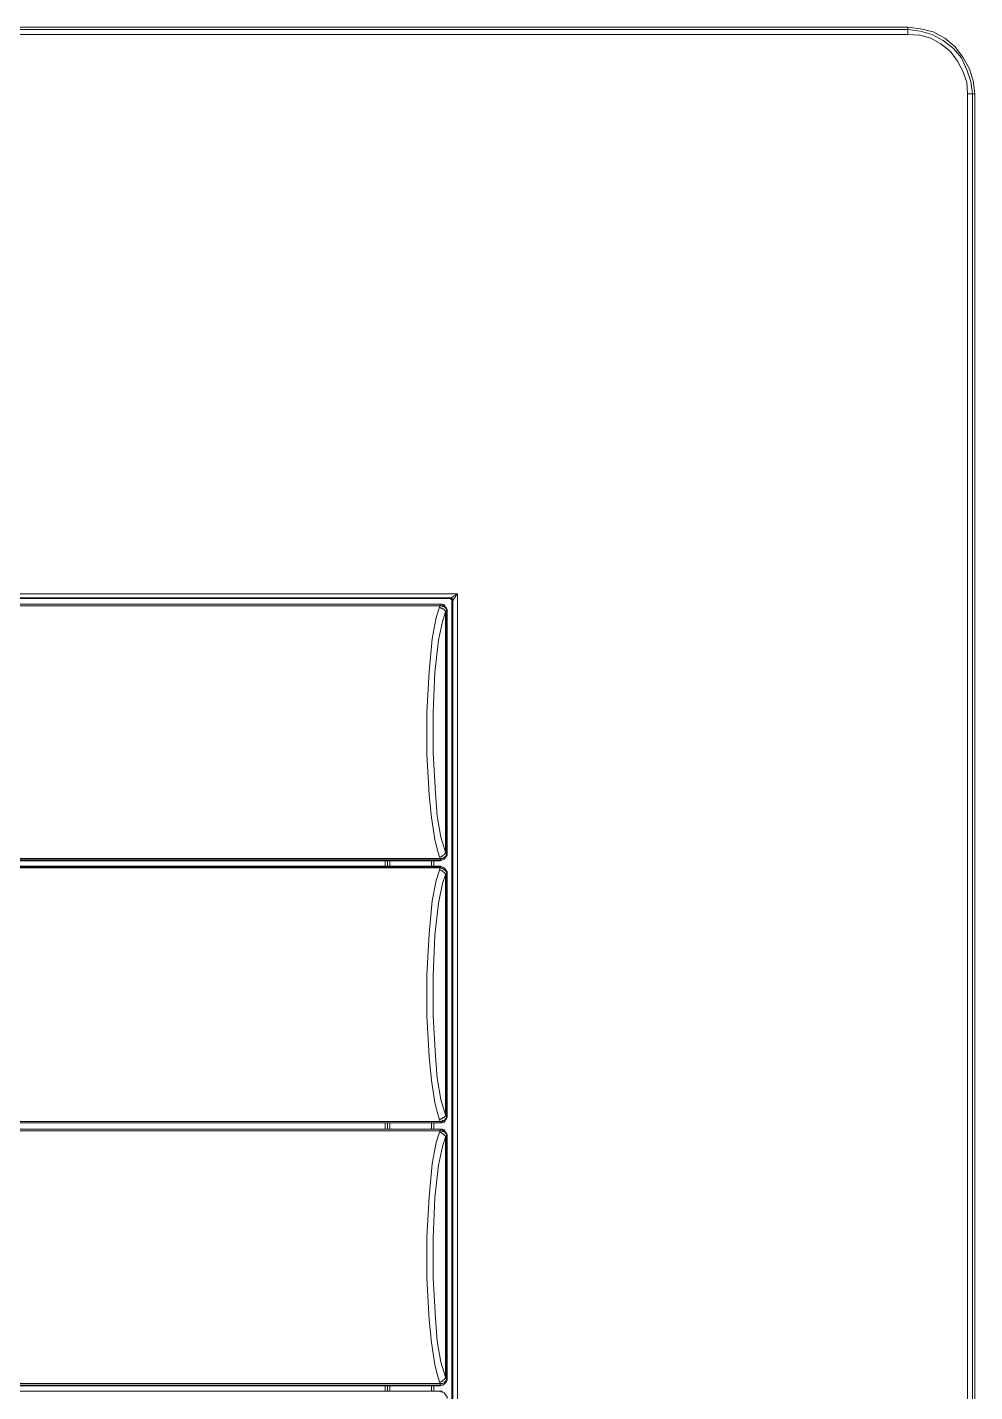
# Model space of a CAD drawing. Header units: centimetres. Extents: x -12.2 to 12.2, y -6.1 to 6.1.
# Drawn here: x 2.36 to 6.62, y -0.02 to 6.11 of the extents above; entities that cross this region are included whole.
import ezdxf

# ---------------------------------------------------------------- set-up
doc = ezdxf.new("R2010")
doc.units = ezdxf.units.CM
doc.header["$MEASUREMENT"] = 0
doc.layers.add('Camada 1', color=7, linetype='Continuous')

msp = doc.modelspace()

# ---------------------------------------------------------------- linework, layer by layer
at = {"layer": 'Camada 1', "color": 251, "lineweight": 9}
for points in [[(6.31569, 6.11415), (6.31569, 6.11415), (-1.60722, 6.11415), (-1.60722, 6.11415)], [(-1.60722, 6.10356), (-1.60722, 6.10356), (6.31569, 6.10356), (6.31569, 6.10356)], [(6.31569, 6.08238), (6.31569, 6.08238), (-1.60722, 6.08238), (-1.60722, 6.08238)], [(6.31569, 6.10356), (6.31569, 6.10356), (6.31569, 6.11415), (6.31569, 6.11415)], [(6.5839, -5.82844), (6.5839, -5.82844), (6.5839, 5.81417), (6.5839, 5.81417)], [(6.60508, 5.81417), (6.60508, 5.81417), (6.60508, -5.82844), (6.60508, -5.82844)], [(6.60508, 5.81417), (6.60508, 5.81417), (6.61567, 5.81417), (6.61567, 5.81417)], [(6.61567, -5.82844), (6.61567, -5.82844), (6.61567, 5.81417), (6.61567, 5.81417)], [(0.42203, 3.56612), (0.42203, 3.56612), (4.28996, 3.56612), (4.28996, 3.56612)], [(4.28996, 3.56612), (4.28996, 3.56612), (4.28996, -3.5839), (4.28996, -3.5839)], [(4.2582, 3.54847), (4.2582, 3.54847), (0.45379, 3.54847), (0.45379, 3.54847)], [(0.45379, 3.54494), (0.45379, 3.54494), (4.2582, 3.54494), (4.2582, 3.54494)], [(0.49968, 3.52024), (0.49968, 3.52024), (4.21233, 3.52024), (4.21233, 3.52024)], [(4.21233, 3.52024), (4.21233, 3.52024), (0.49968, 3.52024), (0.49968, 3.52024)], [(4.21233, 3.51318), (4.21233, 3.51318), (0.49968, 3.51318), (0.49968, 3.51318)], [(4.2088, 3.50612), (4.2088, 3.50612), (4.21233, 3.51318), (4.21233, 3.51318)], [(4.2582, 3.54494), (4.2582, 3.54494), (4.2582, 3.54847), (4.2582, 3.54847)], [(4.26878, 3.53789), (4.26878, 3.53789), (4.26525, 3.53436), (4.26525, 3.53436)], [(4.26525, 3.53436), (4.26525, 3.53436), (4.26525, -3.54861), (4.26525, -3.54861)], [(4.26878, -3.55214), (4.26878, -3.55214), (4.26878, 3.53789), (4.26878, 3.53789)], [(4.24056, 3.48848), (4.24056, 3.48848), (4.23703, 3.48495), (4.23703, 3.48495)], [(4.23703, 2.40503), (4.23703, 2.40503), (4.23703, 3.48495), (4.23703, 3.48495)], [(4.24409, 3.49201), (4.24409, 3.49201), (4.24056, 3.48848), (4.24056, 3.48848)], [(4.24056, 3.48848), (4.24056, 3.48848), (4.24056, 2.39798), (4.24056, 2.39798)], [(4.24409, 2.39798), (4.24409, 2.39798), (4.24409, 3.49201), (4.24409, 3.49201)], [(4.23703, 2.40503), (4.23703, 2.40503), (4.24056, 2.39798), (4.24056, 2.39798)], [(4.24056, 2.39798), (4.24056, 2.39798), (4.24409, 2.39798), (4.24409, 2.39798)], [(0.49968, 2.3768), (0.49968, 2.3768), (4.21233, 2.3768), (4.21233, 2.3768)], [(4.21233, 2.36975), (4.21233, 2.36975), (0.49968, 2.36975), (0.49968, 2.36975)], [(0.49968, 2.36621), (0.49968, 2.36621), (4.21233, 2.36621), (4.21233, 2.36621)], [(4.21233, 2.34151), (4.21233, 2.34151), (0.49968, 2.34151), (0.49968, 2.34151)], [(0.49968, 2.33798), (0.49968, 2.33798), (4.21233, 2.33798), (4.21233, 2.33798)], [(4.21233, 2.33445), (4.21233, 2.33445), (0.49968, 2.33445), (0.49968, 2.33445)], [(3.96529, 2.34151), (3.96529, 2.34151), (3.96529, 2.36621), (3.96529, 2.36621)], [(3.97588, 2.36621), (3.97588, 2.36621), (3.97588, 2.34151), (3.97588, 2.34151)], [(3.97588, 2.34151), (3.97588, 2.34151), (3.97588, 2.36621), (3.97588, 2.36621)], [(3.98647, 2.36621), (3.98647, 2.36621), (3.98647, 2.34151), (3.98647, 2.34151)], [(4.17351, 2.34151), (4.17351, 2.34151), (4.17351, 2.36621), (4.17351, 2.36621)], [(4.17351, 2.34151), (4.17351, 2.34151), (4.17351, 2.36621), (4.17351, 2.36621)], [(4.18409, 2.36621), (4.18409, 2.36621), (4.18409, 2.34151), (4.18409, 2.34151)], [(4.21233, 2.3768), (4.21233, 2.3768), (4.2088, 2.38386), (4.2088, 2.38386)], [(4.2088, 2.32387), (4.2088, 2.32387), (4.21233, 2.33445), (4.21233, 2.33445)], [(4.21233, 2.36621), (4.21233, 2.36621), (4.21233, 2.36975), (4.21233, 2.36975)], [(4.21233, 2.33798), (4.21233, 2.33798), (4.21233, 2.34151), (4.21233, 2.34151)], [(4.24056, 2.30975), (4.24056, 2.30975), (4.23703, 2.30269), (4.23703, 2.30269)], [(4.23703, 1.22278), (4.23703, 1.22278), (4.23703, 2.30269), (4.23703, 2.30269)], [(4.24056, 2.30975), (4.24056, 2.30975), (4.24056, 1.21924), (4.24056, 1.21924)], [(4.24409, 2.30975), (4.24409, 2.30975), (4.24056, 2.30975), (4.24056, 2.30975)], [(4.24409, 1.21571), (4.24409, 1.21571), (4.24409, 2.30975), (4.24409, 2.30975)], [(0.49968, 1.19454), (0.49968, 1.19454), (4.21233, 1.19454), (4.21233, 1.19454)], [(4.21233, 1.18748), (4.21233, 1.18748), (0.49968, 1.18748), (0.49968, 1.18748)], [(0.49968, 1.18748), (0.49968, 1.18748), (4.21233, 1.18748), (4.21233, 1.18748)], [(3.96529, 1.15925), (3.96529, 1.15925), (3.96529, 1.18748), (3.96529, 1.18748)], [(3.97588, 1.18748), (3.97588, 1.18748), (3.97588, 1.15925), (3.97588, 1.15925)], [(3.97588, 1.15925), (3.97588, 1.15925), (3.97588, 1.18748), (3.97588, 1.18748)], [(3.98647, 1.18748), (3.98647, 1.18748), (3.98647, 1.15925), (3.98647, 1.15925)], [(4.17351, 1.15925), (4.17351, 1.15925), (4.17351, 1.18748), (4.17351, 1.18748)], [(4.17351, 1.15925), (4.17351, 1.15925), (4.17351, 1.18748), (4.17351, 1.18748)], [(4.18409, 1.18748), (4.18409, 1.18748), (4.18409, 1.15925), (4.18409, 1.15925)], [(4.21233, 1.19454), (4.21233, 1.19454), (4.2088, 1.2016), (4.2088, 1.2016)], [(4.23703, 1.22278), (4.23703, 1.22278), (4.24056, 1.21924), (4.24056, 1.21924)], [(4.24056, 1.21924), (4.24056, 1.21924), (4.24409, 1.21571), (4.24409, 1.21571)], [(0.49968, 1.15925), (0.49968, 1.15925), (4.21233, 1.15925), (4.21233, 1.15925)], [(4.21233, 1.15925), (4.21233, 1.15925), (0.49968, 1.15925), (0.49968, 1.15925)], [(4.21233, 1.15219), (4.21233, 1.15219), (0.49968, 1.15219), (0.49968, 1.15219)], [(4.2088, 1.14514), (4.2088, 1.14514), (4.21233, 1.15219), (4.21233, 1.15219)], [(4.24056, 1.12749), (4.24056, 1.12749), (4.23703, 1.12396), (4.23703, 1.12396)], [(4.23703, 0.04404), (4.23703, 0.04404), (4.23703, 1.12396), (4.23703, 1.12396)], [(4.24409, 1.13102), (4.24409, 1.13102), (4.24056, 1.12749), (4.24056, 1.12749)], [(4.24056, 1.12749), (4.24056, 1.12749), (4.24056, 0.03699), (4.24056, 0.03699)], [(4.24409, 0.03699), (4.24409, 0.03699), (4.24409, 1.13102), (4.24409, 1.13102)], [(0.49968, 0.01581), (0.49968, 0.01581), (4.21233, 0.01581), (4.21233, 0.01581)], [(4.21233, 0.00875), (4.21233, 0.00875), (0.49968, 0.00875), (0.49968, 0.00875)], [(0.49968, 0.00523), (0.49968, 0.00523), (4.21233, 0.00523), (4.21233, 0.00523)], [(3.96529, -0.01948), (3.96529, -0.01948), (3.96529, 0.00523), (3.96529, 0.00523)], [(3.97588, 0.00523), (3.97588, 0.00523), (3.97588, -0.01948), (3.97588, -0.01948)], [(3.97588, -0.01948), (3.97588, -0.01948), (3.97588, 0.00523), (3.97588, 0.00523)], [(3.98647, 0.00523), (3.98647, 0.00523), (3.98647, -0.01948), (3.98647, -0.01948)], [(4.17351, -0.01948), (4.17351, -0.01948), (4.17351, 0.00523), (4.17351, 0.00523)], [(4.17351, -0.01948), (4.17351, -0.01948), (4.17351, 0.00523), (4.17351, 0.00523)], [(4.18409, 0.00523), (4.18409, 0.00523), (4.18409, -0.01948), (4.18409, -0.01948)], [(4.21233, 0.01581), (4.21233, 0.01581), (4.2088, 0.02287), (4.2088, 0.02287)], [(4.21233, 0.00523), (4.21233, 0.00523), (4.21233, 0.00875), (4.21233, 0.00875)], [(4.23703, 0.04404), (4.23703, 0.04404), (4.24056, 0.03699), (4.24056, 0.03699)], [(4.24056, 0.03699), (4.24056, 0.03699), (4.24409, 0.03699), (4.24409, 0.03699)], [(4.21233, -0.01948), (4.21233, -0.01948), (0.49968, -0.01948), (0.49968, -0.01948)], [(4.21233, -0.02301), (4.21233, -0.02301), (4.21233, -0.01948), (4.21233, -0.01948)]]:
    msp.add_open_spline(points, degree=3, dxfattribs=at)
for points, knots in [([(6.61567, 5.81417), (6.61567, 5.81417), (6.60861, 5.87417), (6.60861, 5.87417), (6.60861, 5.87417), (6.59097, 5.93064), (6.59097, 5.93064), (6.59097, 5.93064), (6.56272, 5.98005), (6.56272, 5.98005), (6.56272, 5.98005), (6.52744, 6.02592), (6.52744, 6.02592), (6.52744, 6.02592), (6.48156, 6.06474), (6.48156, 6.06474), (6.48156, 6.06474), (6.42862, 6.09298), (6.42862, 6.09298), (6.42862, 6.09298), (6.37215, 6.10709), (6.37215, 6.10709), (6.37215, 6.10709), (6.31569, 6.11415), (6.31569, 6.11415)], [0, 0, 0, 0, 0.125, 0.125, 0.125, 0.25, 0.25, 0.25, 0.375, 0.375, 0.375, 0.5, 0.5, 0.5, 0.625, 0.625, 0.625, 0.75, 0.75, 0.75, 0.875, 0.875, 0.875, 1, 1, 1, 1]), ([(6.31569, 6.10356), (6.31569, 6.10356), (6.37215, 6.0965), (6.37215, 6.0965), (6.37215, 6.0965), (6.42509, 6.08238), (6.42509, 6.08238), (6.42509, 6.08238), (6.4745, 6.05415), (6.4745, 6.05415), (6.4745, 6.05415), (6.52038, 6.01886), (6.52038, 6.01886), (6.52038, 6.01886), (6.55567, 5.97651), (6.55567, 5.97651), (6.55567, 5.97651), (6.58037, 5.92357), (6.58037, 5.92357), (6.58037, 5.92357), (6.59802, 5.87064), (6.59802, 5.87064), (6.59802, 5.87064), (6.60508, 5.81417), (6.60508, 5.81417)], [0, 0, 0, 0, 0.125, 0.125, 0.125, 0.25, 0.25, 0.25, 0.375, 0.375, 0.375, 0.5, 0.5, 0.5, 0.625, 0.625, 0.625, 0.75, 0.75, 0.75, 0.875, 0.875, 0.875, 1, 1, 1, 1]), ([(6.31569, 6.10356), (6.31569, 6.10356), (6.31569, 6.10356), (6.31569, 6.10356), (6.31569, 6.10356), (6.31569, 6.10003), (6.31569, 6.10003), (6.31569, 6.10003), (6.31569, 6.0965), (6.31569, 6.0965), (6.31569, 6.0965), (6.31569, 6.09298), (6.31569, 6.09298), (6.31569, 6.09298), (6.31569, 6.08945), (6.31569, 6.08945), (6.31569, 6.08945), (6.31569, 6.08592), (6.31569, 6.08592), (6.31569, 6.08592), (6.31569, 6.08238), (6.31569, 6.08238)], [0, 0, 0, 0, 0.1428571, 0.1428571, 0.1428571, 0.2857143, 0.2857143, 0.2857143, 0.4285714, 0.4285714, 0.4285714, 0.5714286, 0.5714286, 0.5714286, 0.7142857, 0.7142857, 0.7142857, 0.8571429, 0.8571429, 0.8571429, 1, 1, 1, 1]), ([(6.5839, 5.81417), (6.5839, 5.81417), (6.58037, 5.86711), (6.58037, 5.86711), (6.58037, 5.86711), (6.56272, 5.91652), (6.56272, 5.91652), (6.56272, 5.91652), (6.53803, 5.9624), (6.53803, 5.9624), (6.53803, 5.9624), (6.50626, 6.00475), (6.50626, 6.00475), (6.50626, 6.00475), (6.46392, 6.04004), (6.46392, 6.04004), (6.46392, 6.04004), (6.41804, 6.06474), (6.41804, 6.06474), (6.41804, 6.06474), (6.36863, 6.07886), (6.36863, 6.07886), (6.36863, 6.07886), (6.31569, 6.08238), (6.31569, 6.08238)], [0, 0, 0, 0, 0.125, 0.125, 0.125, 0.25, 0.25, 0.25, 0.375, 0.375, 0.375, 0.5, 0.5, 0.5, 0.625, 0.625, 0.625, 0.75, 0.75, 0.75, 0.875, 0.875, 0.875, 1, 1, 1, 1]), ([(6.60508, 5.81417), (6.60508, 5.81417), (6.60508, 5.81417), (6.60508, 5.81417), (6.60508, 5.81417), (6.60155, 5.81417), (6.60155, 5.81417), (6.60155, 5.81417), (6.59802, 5.81417), (6.59802, 5.81417), (6.59802, 5.81417), (6.59449, 5.81417), (6.59449, 5.81417), (6.59449, 5.81417), (6.59097, 5.81417), (6.59097, 5.81417), (6.59097, 5.81417), (6.58743, 5.81417), (6.58743, 5.81417), (6.58743, 5.81417), (6.5839, 5.81417), (6.5839, 5.81417)], [0, 0, 0, 0, 0.1428571, 0.1428571, 0.1428571, 0.2857143, 0.2857143, 0.2857143, 0.4285714, 0.4285714, 0.4285714, 0.5714286, 0.5714286, 0.5714286, 0.7142857, 0.7142857, 0.7142857, 0.8571429, 0.8571429, 0.8571429, 1, 1, 1, 1]), ([(4.2582, 3.54847), (4.2582, 3.54847), (4.26172, 3.54847), (4.26172, 3.54847), (4.26172, 3.54847), (4.26525, 3.552), (4.26525, 3.552), (4.26525, 3.552), (4.26878, 3.552), (4.26878, 3.552), (4.26878, 3.552), (4.27232, 3.55553), (4.27232, 3.55553), (4.27232, 3.55553), (4.27937, 3.55906), (4.27937, 3.55906), (4.27937, 3.55906), (4.2829, 3.56259), (4.2829, 3.56259), (4.2829, 3.56259), (4.28996, 3.56612), (4.28996, 3.56612)], [0, 0, 0, 0, 0.1428571, 0.1428571, 0.1428571, 0.2857143, 0.2857143, 0.2857143, 0.4285714, 0.4285714, 0.4285714, 0.5714286, 0.5714286, 0.5714286, 0.7142857, 0.7142857, 0.7142857, 0.8571429, 0.8571429, 0.8571429, 1, 1, 1, 1]), ([(4.28996, 3.56612), (4.28996, 3.56612), (4.28643, 3.56259), (4.28643, 3.56259), (4.28643, 3.56259), (4.2829, 3.55553), (4.2829, 3.55553), (4.2829, 3.55553), (4.27937, 3.552), (4.27937, 3.552), (4.27937, 3.552), (4.27585, 3.54494), (4.27585, 3.54494), (4.27585, 3.54494), (4.27232, 3.54141), (4.27232, 3.54141), (4.27232, 3.54141), (4.27232, 3.53789), (4.27232, 3.53789), (4.27232, 3.53789), (4.26878, 3.53789), (4.26878, 3.53789)], [0, 0, 0, 0, 0.1428571, 0.1428571, 0.1428571, 0.2857143, 0.2857143, 0.2857143, 0.4285714, 0.4285714, 0.4285714, 0.5714286, 0.5714286, 0.5714286, 0.7142857, 0.7142857, 0.7142857, 0.8571429, 0.8571429, 0.8571429, 1, 1, 1, 1]), ([(4.2088, 2.38386), (4.2088, 2.38386), (4.19821, 2.41915), (4.19821, 2.41915), (4.19821, 2.41915), (4.18762, 2.4615), (4.18762, 2.4615), (4.18762, 2.4615), (4.17351, 2.56032), (4.17351, 2.56032), (4.17351, 2.56032), (4.16292, 2.66266), (4.16292, 2.66266), (4.16292, 2.66266), (4.15233, 2.84618), (4.15233, 2.84618), (4.15233, 2.84618), (4.15233, 3.03322), (4.15233, 3.03322), (4.15233, 3.03322), (4.16292, 3.21673), (4.16292, 3.21673), (4.16292, 3.21673), (4.17704, 3.36496), (4.17704, 3.36496), (4.17704, 3.36496), (4.19469, 3.46024), (4.19469, 3.46024), (4.19469, 3.46024), (4.2088, 3.50612), (4.2088, 3.50612)], [0, 0, 0, 0, 0.1, 0.1, 0.1, 0.2, 0.2, 0.2, 0.3, 0.3, 0.3, 0.4, 0.4, 0.4, 0.5, 0.5, 0.5, 0.6, 0.6, 0.6, 0.7, 0.7, 0.7, 0.8, 0.8, 0.8, 0.9, 0.9, 0.9, 1, 1, 1, 1]), ([(4.2088, 3.50612), (4.2088, 3.50612), (4.21585, 3.50259), (4.21585, 3.50259), (4.21585, 3.50259), (4.21938, 3.50259), (4.21938, 3.50259), (4.21938, 3.50259), (4.22292, 3.49907), (4.22292, 3.49907), (4.22292, 3.49907), (4.22645, 3.49907), (4.22645, 3.49907), (4.22645, 3.49907), (4.22997, 3.49554), (4.22997, 3.49554), (4.22997, 3.49554), (4.2335, 3.49201), (4.2335, 3.49201), (4.2335, 3.49201), (4.23703, 3.48848), (4.23703, 3.48848), (4.23703, 3.48848), (4.23703, 3.48495), (4.23703, 3.48495)], [0, 0, 0, 0, 0.125, 0.125, 0.125, 0.25, 0.25, 0.25, 0.375, 0.375, 0.375, 0.5, 0.5, 0.5, 0.625, 0.625, 0.625, 0.75, 0.75, 0.75, 0.875, 0.875, 0.875, 1, 1, 1, 1]), ([(4.21233, 3.52024), (4.21233, 3.52024), (4.21938, 3.52024), (4.21938, 3.52024), (4.21938, 3.52024), (4.22292, 3.51671), (4.22292, 3.51671), (4.22292, 3.51671), (4.22997, 3.51318), (4.22997, 3.51318), (4.22997, 3.51318), (4.2335, 3.50965), (4.2335, 3.50965), (4.2335, 3.50965), (4.23703, 3.50612), (4.23703, 3.50612), (4.23703, 3.50612), (4.24056, 3.50259), (4.24056, 3.50259), (4.24056, 3.50259), (4.24056, 3.49554), (4.24056, 3.49554), (4.24056, 3.49554), (4.24056, 3.48848), (4.24056, 3.48848)], [0, 0, 0, 0, 0.125, 0.125, 0.125, 0.25, 0.25, 0.25, 0.375, 0.375, 0.375, 0.5, 0.5, 0.5, 0.625, 0.625, 0.625, 0.75, 0.75, 0.75, 0.875, 0.875, 0.875, 1, 1, 1, 1]), ([(4.21233, 3.51318), (4.21233, 3.51318), (4.21233, 3.51318), (4.21233, 3.51318), (4.21233, 3.51318), (4.21233, 3.51671), (4.21233, 3.51671), (4.21233, 3.51671), (4.21233, 3.52024), (4.21233, 3.52024)], [0, 0, 0, 0, 0.3333333, 0.3333333, 0.3333333, 0.6666667, 0.6666667, 0.6666667, 1, 1, 1, 1]), ([(4.21233, 3.52024), (4.21233, 3.52024), (4.21938, 3.52024), (4.21938, 3.52024), (4.21938, 3.52024), (4.22292, 3.51671), (4.22292, 3.51671), (4.22292, 3.51671), (4.22997, 3.51318), (4.22997, 3.51318), (4.22997, 3.51318), (4.2335, 3.50965), (4.2335, 3.50965), (4.2335, 3.50965), (4.23703, 3.50612), (4.23703, 3.50612), (4.23703, 3.50612), (4.24056, 3.50259), (4.24056, 3.50259), (4.24056, 3.50259), (4.24056, 3.49554), (4.24056, 3.49554), (4.24056, 3.49554), (4.24056, 3.48848), (4.24056, 3.48848)], [0, 0, 0, 0, 0.125, 0.125, 0.125, 0.25, 0.25, 0.25, 0.375, 0.375, 0.375, 0.5, 0.5, 0.5, 0.625, 0.625, 0.625, 0.75, 0.75, 0.75, 0.875, 0.875, 0.875, 1, 1, 1, 1]), ([(4.24409, 3.49201), (4.24409, 3.49201), (4.24409, 3.49554), (4.24409, 3.49554), (4.24409, 3.49554), (4.24056, 3.50259), (4.24056, 3.50259), (4.24056, 3.50259), (4.23703, 3.50612), (4.23703, 3.50612), (4.23703, 3.50612), (4.2335, 3.51318), (4.2335, 3.51318), (4.2335, 3.51318), (4.22997, 3.51671), (4.22997, 3.51671), (4.22997, 3.51671), (4.22292, 3.51671), (4.22292, 3.51671), (4.22292, 3.51671), (4.21938, 3.52024), (4.21938, 3.52024), (4.21938, 3.52024), (4.21233, 3.52024), (4.21233, 3.52024)], [0, 0, 0, 0, 0.125, 0.125, 0.125, 0.25, 0.25, 0.25, 0.375, 0.375, 0.375, 0.5, 0.5, 0.5, 0.625, 0.625, 0.625, 0.75, 0.75, 0.75, 0.875, 0.875, 0.875, 1, 1, 1, 1]), ([(4.21233, 3.51318), (4.21233, 3.51318), (4.21938, 3.51318), (4.21938, 3.51318), (4.21938, 3.51318), (4.22292, 3.50965), (4.22292, 3.50965), (4.22292, 3.50965), (4.22997, 3.50965), (4.22997, 3.50965), (4.22997, 3.50965), (4.2335, 3.50612), (4.2335, 3.50612), (4.2335, 3.50612), (4.23703, 3.50259), (4.23703, 3.50259), (4.23703, 3.50259), (4.24056, 3.49907), (4.24056, 3.49907), (4.24056, 3.49907), (4.24056, 3.49554), (4.24056, 3.49554), (4.24056, 3.49554), (4.24056, 3.48848), (4.24056, 3.48848)], [0, 0, 0, 0, 0.125, 0.125, 0.125, 0.25, 0.25, 0.25, 0.375, 0.375, 0.375, 0.5, 0.5, 0.5, 0.625, 0.625, 0.625, 0.75, 0.75, 0.75, 0.875, 0.875, 0.875, 1, 1, 1, 1]), ([(4.26878, 3.53789), (4.26878, 3.53789), (4.26878, 3.53789), (4.26878, 3.53789), (4.26878, 3.53789), (4.26878, 3.54141), (4.26878, 3.54141), (4.26878, 3.54141), (4.26525, 3.54494), (4.26525, 3.54494), (4.26525, 3.54494), (4.26172, 3.54494), (4.26172, 3.54494), (4.26172, 3.54494), (4.2582, 3.54847), (4.2582, 3.54847)], [0, 0, 0, 0, 0.2, 0.2, 0.2, 0.4, 0.4, 0.4, 0.6, 0.6, 0.6, 0.8, 0.8, 0.8, 1, 1, 1, 1]), ([(4.26525, 3.53436), (4.26525, 3.53436), (4.26525, 3.53436), (4.26525, 3.53436), (4.26525, 3.53436), (4.26525, 3.53789), (4.26525, 3.53789), (4.26525, 3.53789), (4.26525, 3.54141), (4.26525, 3.54141), (4.26525, 3.54141), (4.26172, 3.54141), (4.26172, 3.54141), (4.26172, 3.54141), (4.2582, 3.54494), (4.2582, 3.54494)], [0, 0, 0, 0, 0.2, 0.2, 0.2, 0.4, 0.4, 0.4, 0.6, 0.6, 0.6, 0.8, 0.8, 0.8, 1, 1, 1, 1]), ([(4.23703, 3.48495), (4.23703, 3.48495), (4.22292, 3.4426), (4.22292, 3.4426), (4.22292, 3.4426), (4.20527, 3.3579), (4.20527, 3.3579), (4.20527, 3.3579), (4.18762, 3.21321), (4.18762, 3.21321), (4.18762, 3.21321), (4.18057, 3.03322), (4.18057, 3.03322), (4.18057, 3.03322), (4.18057, 2.84971), (4.18057, 2.84971), (4.18057, 2.84971), (4.19115, 2.66972), (4.19115, 2.66972), (4.19115, 2.66972), (4.19821, 2.56737), (4.19821, 2.56737), (4.19821, 2.56737), (4.21585, 2.47209), (4.21585, 2.47209), (4.21585, 2.47209), (4.23703, 2.40503), (4.23703, 2.40503)], [0, 0, 0, 0, 0.1111111, 0.1111111, 0.1111111, 0.2222222, 0.2222222, 0.2222222, 0.3333333, 0.3333333, 0.3333333, 0.4444444, 0.4444444, 0.4444444, 0.5555556, 0.5555556, 0.5555556, 0.6666667, 0.6666667, 0.6666667, 0.7777778, 0.7777778, 0.7777778, 0.8888889, 0.8888889, 0.8888889, 1, 1, 1, 1]), ([(4.2088, 2.38386), (4.2088, 2.38386), (4.21585, 2.38386), (4.21585, 2.38386), (4.21585, 2.38386), (4.21938, 2.38739), (4.21938, 2.38739), (4.21938, 2.38739), (4.22292, 2.38739), (4.22292, 2.38739), (4.22292, 2.38739), (4.22645, 2.39091), (4.22645, 2.39091), (4.22645, 2.39091), (4.22997, 2.39445), (4.22997, 2.39445), (4.22997, 2.39445), (4.2335, 2.39798), (4.2335, 2.39798), (4.2335, 2.39798), (4.23703, 2.40151), (4.23703, 2.40151), (4.23703, 2.40151), (4.23703, 2.40503), (4.23703, 2.40503)], [0, 0, 0, 0, 0.125, 0.125, 0.125, 0.25, 0.25, 0.25, 0.375, 0.375, 0.375, 0.5, 0.5, 0.5, 0.625, 0.625, 0.625, 0.75, 0.75, 0.75, 0.875, 0.875, 0.875, 1, 1, 1, 1]), ([(4.21233, 2.3768), (4.21233, 2.3768), (4.21938, 2.3768), (4.21938, 2.3768), (4.21938, 2.3768), (4.22292, 2.3768), (4.22292, 2.3768), (4.22292, 2.3768), (4.22997, 2.38033), (4.22997, 2.38033), (4.22997, 2.38033), (4.2335, 2.38386), (4.2335, 2.38386), (4.2335, 2.38386), (4.23703, 2.38739), (4.23703, 2.38739), (4.23703, 2.38739), (4.24056, 2.39091), (4.24056, 2.39091), (4.24056, 2.39091), (4.24056, 2.39445), (4.24056, 2.39445), (4.24056, 2.39445), (4.24056, 2.39798), (4.24056, 2.39798)], [0, 0, 0, 0, 0.125, 0.125, 0.125, 0.25, 0.25, 0.25, 0.375, 0.375, 0.375, 0.5, 0.5, 0.5, 0.625, 0.625, 0.625, 0.75, 0.75, 0.75, 0.875, 0.875, 0.875, 1, 1, 1, 1]), ([(4.21233, 2.36975), (4.21233, 2.36975), (4.21938, 2.36975), (4.21938, 2.36975), (4.21938, 2.36975), (4.22292, 2.36975), (4.22292, 2.36975), (4.22292, 2.36975), (4.22997, 2.37328), (4.22997, 2.37328), (4.22997, 2.37328), (4.2335, 2.3768), (4.2335, 2.3768), (4.2335, 2.3768), (4.23703, 2.38386), (4.23703, 2.38386), (4.23703, 2.38386), (4.24056, 2.38739), (4.24056, 2.38739), (4.24056, 2.38739), (4.24056, 2.39445), (4.24056, 2.39445), (4.24056, 2.39445), (4.24056, 2.39798), (4.24056, 2.39798)], [0, 0, 0, 0, 0.125, 0.125, 0.125, 0.25, 0.25, 0.25, 0.375, 0.375, 0.375, 0.5, 0.5, 0.5, 0.625, 0.625, 0.625, 0.75, 0.75, 0.75, 0.875, 0.875, 0.875, 1, 1, 1, 1]), ([(4.21233, 2.36975), (4.21233, 2.36975), (4.21938, 2.36975), (4.21938, 2.36975), (4.21938, 2.36975), (4.22292, 2.36975), (4.22292, 2.36975), (4.22292, 2.36975), (4.22997, 2.37328), (4.22997, 2.37328), (4.22997, 2.37328), (4.2335, 2.3768), (4.2335, 2.3768), (4.2335, 2.3768), (4.23703, 2.38386), (4.23703, 2.38386), (4.23703, 2.38386), (4.24056, 2.38739), (4.24056, 2.38739), (4.24056, 2.38739), (4.24056, 2.39445), (4.24056, 2.39445), (4.24056, 2.39445), (4.24056, 2.39798), (4.24056, 2.39798)], [0, 0, 0, 0, 0.125, 0.125, 0.125, 0.25, 0.25, 0.25, 0.375, 0.375, 0.375, 0.5, 0.5, 0.5, 0.625, 0.625, 0.625, 0.75, 0.75, 0.75, 0.875, 0.875, 0.875, 1, 1, 1, 1]), ([(4.21233, 2.36621), (4.21233, 2.36621), (4.21938, 2.36975), (4.21938, 2.36975), (4.21938, 2.36975), (4.22292, 2.36975), (4.22292, 2.36975), (4.22292, 2.36975), (4.22997, 2.37328), (4.22997, 2.37328), (4.22997, 2.37328), (4.2335, 2.3768), (4.2335, 2.3768), (4.2335, 2.3768), (4.23703, 2.38033), (4.23703, 2.38033), (4.23703, 2.38033), (4.24056, 2.38739), (4.24056, 2.38739), (4.24056, 2.38739), (4.24409, 2.39091), (4.24409, 2.39091), (4.24409, 2.39091), (4.24409, 2.39798), (4.24409, 2.39798)], [0, 0, 0, 0, 0.125, 0.125, 0.125, 0.25, 0.25, 0.25, 0.375, 0.375, 0.375, 0.5, 0.5, 0.5, 0.625, 0.625, 0.625, 0.75, 0.75, 0.75, 0.875, 0.875, 0.875, 1, 1, 1, 1]), ([(4.21233, 2.36975), (4.21233, 2.36975), (4.21233, 2.36975), (4.21233, 2.36975), (4.21233, 2.36975), (4.21233, 2.37328), (4.21233, 2.37328), (4.21233, 2.37328), (4.21233, 2.3768), (4.21233, 2.3768)], [0, 0, 0, 0, 0.3333333, 0.3333333, 0.3333333, 0.6666667, 0.6666667, 0.6666667, 1, 1, 1, 1]), ([(4.24409, 2.30975), (4.24409, 2.30975), (4.24409, 2.31681), (4.24409, 2.31681), (4.24409, 2.31681), (4.24056, 2.32034), (4.24056, 2.32034), (4.24056, 2.32034), (4.23703, 2.32739), (4.23703, 2.32739), (4.23703, 2.32739), (4.2335, 2.33092), (4.2335, 2.33092), (4.2335, 2.33092), (4.22997, 2.33445), (4.22997, 2.33445), (4.22997, 2.33445), (4.22292, 2.33798), (4.22292, 2.33798), (4.22292, 2.33798), (4.21938, 2.33798), (4.21938, 2.33798), (4.21938, 2.33798), (4.21233, 2.34151), (4.21233, 2.34151)], [0, 0, 0, 0, 0.125, 0.125, 0.125, 0.25, 0.25, 0.25, 0.375, 0.375, 0.375, 0.5, 0.5, 0.5, 0.625, 0.625, 0.625, 0.75, 0.75, 0.75, 0.875, 0.875, 0.875, 1, 1, 1, 1]), ([(4.21233, 2.33798), (4.21233, 2.33798), (4.21938, 2.33798), (4.21938, 2.33798), (4.21938, 2.33798), (4.22292, 2.33798), (4.22292, 2.33798), (4.22292, 2.33798), (4.22997, 2.33445), (4.22997, 2.33445), (4.22997, 2.33445), (4.2335, 2.33092), (4.2335, 2.33092), (4.2335, 2.33092), (4.23703, 2.32739), (4.23703, 2.32739), (4.23703, 2.32739), (4.24056, 2.32034), (4.24056, 2.32034), (4.24056, 2.32034), (4.24056, 2.31681), (4.24056, 2.31681), (4.24056, 2.31681), (4.24056, 2.30975), (4.24056, 2.30975)], [0, 0, 0, 0, 0.125, 0.125, 0.125, 0.25, 0.25, 0.25, 0.375, 0.375, 0.375, 0.5, 0.5, 0.5, 0.625, 0.625, 0.625, 0.75, 0.75, 0.75, 0.875, 0.875, 0.875, 1, 1, 1, 1]), ([(4.21233, 2.33445), (4.21233, 2.33445), (4.21233, 2.33445), (4.21233, 2.33445), (4.21233, 2.33445), (4.21233, 2.33798), (4.21233, 2.33798)], [0, 0, 0, 0, 0.5, 0.5, 0.5, 1, 1, 1, 1]), ([(4.21233, 2.33798), (4.21233, 2.33798), (4.21938, 2.33798), (4.21938, 2.33798), (4.21938, 2.33798), (4.22292, 2.33798), (4.22292, 2.33798), (4.22292, 2.33798), (4.22997, 2.33445), (4.22997, 2.33445), (4.22997, 2.33445), (4.2335, 2.33092), (4.2335, 2.33092), (4.2335, 2.33092), (4.23703, 2.32739), (4.23703, 2.32739), (4.23703, 2.32739), (4.24056, 2.32034), (4.24056, 2.32034), (4.24056, 2.32034), (4.24056, 2.31681), (4.24056, 2.31681), (4.24056, 2.31681), (4.24056, 2.30975), (4.24056, 2.30975)], [0, 0, 0, 0, 0.125, 0.125, 0.125, 0.25, 0.25, 0.25, 0.375, 0.375, 0.375, 0.5, 0.5, 0.5, 0.625, 0.625, 0.625, 0.75, 0.75, 0.75, 0.875, 0.875, 0.875, 1, 1, 1, 1]), ([(4.21233, 2.33445), (4.21233, 2.33445), (4.21938, 2.33092), (4.21938, 2.33092), (4.21938, 2.33092), (4.22292, 2.33092), (4.22292, 2.33092), (4.22292, 2.33092), (4.22997, 2.32739), (4.22997, 2.32739), (4.22997, 2.32739), (4.2335, 2.32387), (4.2335, 2.32387), (4.2335, 2.32387), (4.23703, 2.32034), (4.23703, 2.32034), (4.23703, 2.32034), (4.24056, 2.31681), (4.24056, 2.31681), (4.24056, 2.31681), (4.24056, 2.31327), (4.24056, 2.31327), (4.24056, 2.31327), (4.24056, 2.30975), (4.24056, 2.30975)], [0, 0, 0, 0, 0.125, 0.125, 0.125, 0.25, 0.25, 0.25, 0.375, 0.375, 0.375, 0.5, 0.5, 0.5, 0.625, 0.625, 0.625, 0.75, 0.75, 0.75, 0.875, 0.875, 0.875, 1, 1, 1, 1]), ([(4.2088, 1.2016), (4.2088, 1.2016), (4.19821, 1.23689), (4.19821, 1.23689), (4.19821, 1.23689), (4.18762, 1.27924), (4.18762, 1.27924), (4.18762, 1.27924), (4.17351, 1.37806), (4.17351, 1.37806), (4.17351, 1.37806), (4.16292, 1.48394), (4.16292, 1.48394), (4.16292, 1.48394), (4.15233, 1.66745), (4.15233, 1.66745), (4.15233, 1.66745), (4.15233, 1.85449), (4.15233, 1.85449), (4.15233, 1.85449), (4.16292, 2.03801), (4.16292, 2.03801), (4.16292, 2.03801), (4.17704, 2.18623), (4.17704, 2.18623), (4.17704, 2.18623), (4.19469, 2.27799), (4.19469, 2.27799), (4.19469, 2.27799), (4.2088, 2.32387), (4.2088, 2.32387)], [0, 0, 0, 0, 0.1, 0.1, 0.1, 0.2, 0.2, 0.2, 0.3, 0.3, 0.3, 0.4, 0.4, 0.4, 0.5, 0.5, 0.5, 0.6, 0.6, 0.6, 0.7, 0.7, 0.7, 0.8, 0.8, 0.8, 0.9, 0.9, 0.9, 1, 1, 1, 1]), ([(4.23703, 2.30269), (4.23703, 2.30269), (4.22292, 2.26387), (4.22292, 2.26387), (4.22292, 2.26387), (4.20527, 2.17564), (4.20527, 2.17564), (4.20527, 2.17564), (4.18762, 2.03095), (4.18762, 2.03095), (4.18762, 2.03095), (4.18057, 1.85096), (4.18057, 1.85096), (4.18057, 1.85096), (4.18057, 1.66745), (4.18057, 1.66745), (4.18057, 1.66745), (4.19115, 1.48746), (4.19115, 1.48746), (4.19115, 1.48746), (4.19821, 1.38864), (4.19821, 1.38864), (4.19821, 1.38864), (4.21585, 1.29335), (4.21585, 1.29335), (4.21585, 1.29335), (4.23703, 1.22278), (4.23703, 1.22278)], [0, 0, 0, 0, 0.1111111, 0.1111111, 0.1111111, 0.2222222, 0.2222222, 0.2222222, 0.3333333, 0.3333333, 0.3333333, 0.4444444, 0.4444444, 0.4444444, 0.5555556, 0.5555556, 0.5555556, 0.6666667, 0.6666667, 0.6666667, 0.7777778, 0.7777778, 0.7777778, 0.8888889, 0.8888889, 0.8888889, 1, 1, 1, 1]), ([(4.2088, 2.32387), (4.2088, 2.32387), (4.21585, 2.32387), (4.21585, 2.32387), (4.21585, 2.32387), (4.21938, 2.32034), (4.21938, 2.32034), (4.21938, 2.32034), (4.22292, 2.32034), (4.22292, 2.32034), (4.22292, 2.32034), (4.22645, 2.31681), (4.22645, 2.31681), (4.22645, 2.31681), (4.22997, 2.31327), (4.22997, 2.31327), (4.22997, 2.31327), (4.2335, 2.30975), (4.2335, 2.30975), (4.2335, 2.30975), (4.23703, 2.30622), (4.23703, 2.30622), (4.23703, 2.30622), (4.23703, 2.30269), (4.23703, 2.30269)], [0, 0, 0, 0, 0.125, 0.125, 0.125, 0.25, 0.25, 0.25, 0.375, 0.375, 0.375, 0.5, 0.5, 0.5, 0.625, 0.625, 0.625, 0.75, 0.75, 0.75, 0.875, 0.875, 0.875, 1, 1, 1, 1]), ([(4.2088, 1.2016), (4.2088, 1.2016), (4.21585, 1.20513), (4.21585, 1.20513), (4.21585, 1.20513), (4.21938, 1.20513), (4.21938, 1.20513), (4.21938, 1.20513), (4.22292, 1.20866), (4.22292, 1.20866), (4.22292, 1.20866), (4.22645, 1.21219), (4.22645, 1.21219), (4.22645, 1.21219), (4.22997, 1.21219), (4.22997, 1.21219), (4.22997, 1.21219), (4.2335, 1.21571), (4.2335, 1.21571), (4.2335, 1.21571), (4.23703, 1.21924), (4.23703, 1.21924), (4.23703, 1.21924), (4.23703, 1.22278), (4.23703, 1.22278)], [0, 0, 0, 0, 0.125, 0.125, 0.125, 0.25, 0.25, 0.25, 0.375, 0.375, 0.375, 0.5, 0.5, 0.5, 0.625, 0.625, 0.625, 0.75, 0.75, 0.75, 0.875, 0.875, 0.875, 1, 1, 1, 1]), ([(4.21233, 1.19454), (4.21233, 1.19454), (4.21938, 1.19454), (4.21938, 1.19454), (4.21938, 1.19454), (4.22292, 1.19808), (4.22292, 1.19808), (4.22292, 1.19808), (4.22997, 1.19808), (4.22997, 1.19808), (4.22997, 1.19808), (4.2335, 1.2016), (4.2335, 1.2016), (4.2335, 1.2016), (4.23703, 1.20513), (4.23703, 1.20513), (4.23703, 1.20513), (4.24056, 1.20866), (4.24056, 1.20866), (4.24056, 1.20866), (4.24056, 1.21219), (4.24056, 1.21219), (4.24056, 1.21219), (4.24056, 1.21924), (4.24056, 1.21924)], [0, 0, 0, 0, 0.125, 0.125, 0.125, 0.25, 0.25, 0.25, 0.375, 0.375, 0.375, 0.5, 0.5, 0.5, 0.625, 0.625, 0.625, 0.75, 0.75, 0.75, 0.875, 0.875, 0.875, 1, 1, 1, 1]), ([(4.21233, 1.18748), (4.21233, 1.18748), (4.21938, 1.18748), (4.21938, 1.18748), (4.21938, 1.18748), (4.22292, 1.19101), (4.22292, 1.19101), (4.22292, 1.19101), (4.22997, 1.19454), (4.22997, 1.19454), (4.22997, 1.19454), (4.2335, 1.19808), (4.2335, 1.19808), (4.2335, 1.19808), (4.23703, 1.2016), (4.23703, 1.2016), (4.23703, 1.2016), (4.24056, 1.20513), (4.24056, 1.20513), (4.24056, 1.20513), (4.24056, 1.21219), (4.24056, 1.21219), (4.24056, 1.21219), (4.24056, 1.21924), (4.24056, 1.21924)], [0, 0, 0, 0, 0.125, 0.125, 0.125, 0.25, 0.25, 0.25, 0.375, 0.375, 0.375, 0.5, 0.5, 0.5, 0.625, 0.625, 0.625, 0.75, 0.75, 0.75, 0.875, 0.875, 0.875, 1, 1, 1, 1]), ([(4.21233, 1.18748), (4.21233, 1.18748), (4.21938, 1.18748), (4.21938, 1.18748), (4.21938, 1.18748), (4.22292, 1.19101), (4.22292, 1.19101), (4.22292, 1.19101), (4.22997, 1.19454), (4.22997, 1.19454), (4.22997, 1.19454), (4.2335, 1.19808), (4.2335, 1.19808), (4.2335, 1.19808), (4.23703, 1.2016), (4.23703, 1.2016), (4.23703, 1.2016), (4.24056, 1.20513), (4.24056, 1.20513), (4.24056, 1.20513), (4.24056, 1.21219), (4.24056, 1.21219), (4.24056, 1.21219), (4.24056, 1.21924), (4.24056, 1.21924)], [0, 0, 0, 0, 0.125, 0.125, 0.125, 0.25, 0.25, 0.25, 0.375, 0.375, 0.375, 0.5, 0.5, 0.5, 0.625, 0.625, 0.625, 0.75, 0.75, 0.75, 0.875, 0.875, 0.875, 1, 1, 1, 1]), ([(4.21233, 1.18748), (4.21233, 1.18748), (4.21938, 1.18748), (4.21938, 1.18748), (4.21938, 1.18748), (4.22292, 1.19101), (4.22292, 1.19101), (4.22292, 1.19101), (4.22997, 1.19101), (4.22997, 1.19101), (4.22997, 1.19101), (4.2335, 1.19454), (4.2335, 1.19454), (4.2335, 1.19454), (4.23703, 1.2016), (4.23703, 1.2016), (4.23703, 1.2016), (4.24056, 1.20513), (4.24056, 1.20513), (4.24056, 1.20513), (4.24409, 1.21219), (4.24409, 1.21219), (4.24409, 1.21219), (4.24409, 1.21571), (4.24409, 1.21571)], [0, 0, 0, 0, 0.125, 0.125, 0.125, 0.25, 0.25, 0.25, 0.375, 0.375, 0.375, 0.5, 0.5, 0.5, 0.625, 0.625, 0.625, 0.75, 0.75, 0.75, 0.875, 0.875, 0.875, 1, 1, 1, 1]), ([(4.21233, 1.18748), (4.21233, 1.18748), (4.21233, 1.18748), (4.21233, 1.18748), (4.21233, 1.18748), (4.21233, 1.19101), (4.21233, 1.19101), (4.21233, 1.19101), (4.21233, 1.19454), (4.21233, 1.19454)], [0, 0, 0, 0, 0.3333333, 0.3333333, 0.3333333, 0.6666667, 0.6666667, 0.6666667, 1, 1, 1, 1]), ([(4.2088, 0.02287), (4.2088, 0.02287), (4.19821, 0.05816), (4.19821, 0.05816), (4.19821, 0.05816), (4.18762, 0.10052), (4.18762, 0.10052), (4.18762, 0.10052), (4.17351, 0.19932), (4.17351, 0.19932), (4.17351, 0.19932), (4.16292, 0.30167), (4.16292, 0.30167), (4.16292, 0.30167), (4.15233, 0.48871), (4.15233, 0.48871), (4.15233, 0.48871), (4.15233, 0.67223), (4.15233, 0.67223), (4.15233, 0.67223), (4.16292, 0.85574), (4.16292, 0.85574), (4.16292, 0.85574), (4.17704, 1.00397), (4.17704, 1.00397), (4.17704, 1.00397), (4.19469, 1.09926), (4.19469, 1.09926), (4.19469, 1.09926), (4.2088, 1.14514), (4.2088, 1.14514)], [0, 0, 0, 0, 0.1, 0.1, 0.1, 0.2, 0.2, 0.2, 0.3, 0.3, 0.3, 0.4, 0.4, 0.4, 0.5, 0.5, 0.5, 0.6, 0.6, 0.6, 0.7, 0.7, 0.7, 0.8, 0.8, 0.8, 0.9, 0.9, 0.9, 1, 1, 1, 1]), ([(4.23703, 1.12396), (4.23703, 1.12396), (4.22292, 1.08161), (4.22292, 1.08161), (4.22292, 1.08161), (4.20527, 0.99691), (4.20527, 0.99691), (4.20527, 0.99691), (4.18762, 0.85221), (4.18762, 0.85221), (4.18762, 0.85221), (4.18057, 0.67223), (4.18057, 0.67223), (4.18057, 0.67223), (4.18057, 0.48871), (4.18057, 0.48871), (4.18057, 0.48871), (4.19115, 0.30874), (4.19115, 0.30874), (4.19115, 0.30874), (4.19821, 0.20639), (4.19821, 0.20639), (4.19821, 0.20639), (4.21585, 0.1111), (4.21585, 0.1111), (4.21585, 0.1111), (4.23703, 0.04404), (4.23703, 0.04404)], [0, 0, 0, 0, 0.1111111, 0.1111111, 0.1111111, 0.2222222, 0.2222222, 0.2222222, 0.3333333, 0.3333333, 0.3333333, 0.4444444, 0.4444444, 0.4444444, 0.5555556, 0.5555556, 0.5555556, 0.6666667, 0.6666667, 0.6666667, 0.7777778, 0.7777778, 0.7777778, 0.8888889, 0.8888889, 0.8888889, 1, 1, 1, 1]), ([(4.2088, 1.14514), (4.2088, 1.14514), (4.21585, 1.14514), (4.21585, 1.14514), (4.21585, 1.14514), (4.21938, 1.1416), (4.21938, 1.1416), (4.21938, 1.1416), (4.22292, 1.13807), (4.22292, 1.13807), (4.22292, 1.13807), (4.22645, 1.13807), (4.22645, 1.13807), (4.22645, 1.13807), (4.22997, 1.13454), (4.22997, 1.13454), (4.22997, 1.13454), (4.2335, 1.13102), (4.2335, 1.13102), (4.2335, 1.13102), (4.23703, 1.12749), (4.23703, 1.12749), (4.23703, 1.12749), (4.23703, 1.12396), (4.23703, 1.12396)], [0, 0, 0, 0, 0.125, 0.125, 0.125, 0.25, 0.25, 0.25, 0.375, 0.375, 0.375, 0.5, 0.5, 0.5, 0.625, 0.625, 0.625, 0.75, 0.75, 0.75, 0.875, 0.875, 0.875, 1, 1, 1, 1]), ([(4.21233, 1.15925), (4.21233, 1.15925), (4.21938, 1.15925), (4.21938, 1.15925), (4.21938, 1.15925), (4.22292, 1.15572), (4.22292, 1.15572), (4.22292, 1.15572), (4.22997, 1.15219), (4.22997, 1.15219), (4.22997, 1.15219), (4.2335, 1.14867), (4.2335, 1.14867), (4.2335, 1.14867), (4.23703, 1.14514), (4.23703, 1.14514), (4.23703, 1.14514), (4.24056, 1.1416), (4.24056, 1.1416), (4.24056, 1.1416), (4.24056, 1.13454), (4.24056, 1.13454), (4.24056, 1.13454), (4.24056, 1.12749), (4.24056, 1.12749)], [0, 0, 0, 0, 0.125, 0.125, 0.125, 0.25, 0.25, 0.25, 0.375, 0.375, 0.375, 0.5, 0.5, 0.5, 0.625, 0.625, 0.625, 0.75, 0.75, 0.75, 0.875, 0.875, 0.875, 1, 1, 1, 1]), ([(4.21233, 1.15219), (4.21233, 1.15219), (4.21233, 1.15219), (4.21233, 1.15219), (4.21233, 1.15219), (4.21233, 1.15572), (4.21233, 1.15572), (4.21233, 1.15572), (4.21233, 1.15925), (4.21233, 1.15925)], [0, 0, 0, 0, 0.3333333, 0.3333333, 0.3333333, 0.6666667, 0.6666667, 0.6666667, 1, 1, 1, 1]), ([(4.21233, 1.15925), (4.21233, 1.15925), (4.21938, 1.15925), (4.21938, 1.15925), (4.21938, 1.15925), (4.22292, 1.15572), (4.22292, 1.15572), (4.22292, 1.15572), (4.22997, 1.15219), (4.22997, 1.15219), (4.22997, 1.15219), (4.2335, 1.14867), (4.2335, 1.14867), (4.2335, 1.14867), (4.23703, 1.14514), (4.23703, 1.14514), (4.23703, 1.14514), (4.24056, 1.1416), (4.24056, 1.1416), (4.24056, 1.1416), (4.24056, 1.13454), (4.24056, 1.13454), (4.24056, 1.13454), (4.24056, 1.12749), (4.24056, 1.12749)], [0, 0, 0, 0, 0.125, 0.125, 0.125, 0.25, 0.25, 0.25, 0.375, 0.375, 0.375, 0.5, 0.5, 0.5, 0.625, 0.625, 0.625, 0.75, 0.75, 0.75, 0.875, 0.875, 0.875, 1, 1, 1, 1]), ([(4.24409, 1.13102), (4.24409, 1.13102), (4.24409, 1.13454), (4.24409, 1.13454), (4.24409, 1.13454), (4.24056, 1.1416), (4.24056, 1.1416), (4.24056, 1.1416), (4.23703, 1.14514), (4.23703, 1.14514), (4.23703, 1.14514), (4.2335, 1.15219), (4.2335, 1.15219), (4.2335, 1.15219), (4.22997, 1.15572), (4.22997, 1.15572), (4.22997, 1.15572), (4.22292, 1.15925), (4.22292, 1.15925), (4.22292, 1.15925), (4.21938, 1.15925), (4.21938, 1.15925), (4.21938, 1.15925), (4.21233, 1.15925), (4.21233, 1.15925)], [0, 0, 0, 0, 0.125, 0.125, 0.125, 0.25, 0.25, 0.25, 0.375, 0.375, 0.375, 0.5, 0.5, 0.5, 0.625, 0.625, 0.625, 0.75, 0.75, 0.75, 0.875, 0.875, 0.875, 1, 1, 1, 1]), ([(4.21233, 1.15219), (4.21233, 1.15219), (4.21938, 1.15219), (4.21938, 1.15219), (4.21938, 1.15219), (4.22292, 1.14867), (4.22292, 1.14867), (4.22292, 1.14867), (4.22997, 1.14867), (4.22997, 1.14867), (4.22997, 1.14867), (4.2335, 1.14514), (4.2335, 1.14514), (4.2335, 1.14514), (4.23703, 1.1416), (4.23703, 1.1416), (4.23703, 1.1416), (4.24056, 1.13807), (4.24056, 1.13807), (4.24056, 1.13807), (4.24056, 1.13454), (4.24056, 1.13454), (4.24056, 1.13454), (4.24056, 1.12749), (4.24056, 1.12749)], [0, 0, 0, 0, 0.125, 0.125, 0.125, 0.25, 0.25, 0.25, 0.375, 0.375, 0.375, 0.5, 0.5, 0.5, 0.625, 0.625, 0.625, 0.75, 0.75, 0.75, 0.875, 0.875, 0.875, 1, 1, 1, 1]), ([(4.2088, 0.02287), (4.2088, 0.02287), (4.21585, 0.02287), (4.21585, 0.02287), (4.21585, 0.02287), (4.21938, 0.0264), (4.21938, 0.0264), (4.21938, 0.0264), (4.22292, 0.0264), (4.22292, 0.0264), (4.22292, 0.0264), (4.22645, 0.02993), (4.22645, 0.02993), (4.22645, 0.02993), (4.22997, 0.03346), (4.22997, 0.03346), (4.22997, 0.03346), (4.2335, 0.03699), (4.2335, 0.03699), (4.2335, 0.03699), (4.23703, 0.04051), (4.23703, 0.04051), (4.23703, 0.04051), (4.23703, 0.04404), (4.23703, 0.04404)], [0, 0, 0, 0, 0.125, 0.125, 0.125, 0.25, 0.25, 0.25, 0.375, 0.375, 0.375, 0.5, 0.5, 0.5, 0.625, 0.625, 0.625, 0.75, 0.75, 0.75, 0.875, 0.875, 0.875, 1, 1, 1, 1]), ([(4.21233, 0.01581), (4.21233, 0.01581), (4.21938, 0.01581), (4.21938, 0.01581), (4.21938, 0.01581), (4.22292, 0.01581), (4.22292, 0.01581), (4.22292, 0.01581), (4.22997, 0.01934), (4.22997, 0.01934), (4.22997, 0.01934), (4.2335, 0.02287), (4.2335, 0.02287), (4.2335, 0.02287), (4.23703, 0.0264), (4.23703, 0.0264), (4.23703, 0.0264), (4.24056, 0.02993), (4.24056, 0.02993), (4.24056, 0.02993), (4.24056, 0.03346), (4.24056, 0.03346), (4.24056, 0.03346), (4.24056, 0.03699), (4.24056, 0.03699)], [0, 0, 0, 0, 0.125, 0.125, 0.125, 0.25, 0.25, 0.25, 0.375, 0.375, 0.375, 0.5, 0.5, 0.5, 0.625, 0.625, 0.625, 0.75, 0.75, 0.75, 0.875, 0.875, 0.875, 1, 1, 1, 1]), ([(4.21233, 0.00875), (4.21233, 0.00875), (4.21938, 0.00875), (4.21938, 0.00875), (4.21938, 0.00875), (4.22292, 0.00875), (4.22292, 0.00875), (4.22292, 0.00875), (4.22997, 0.01228), (4.22997, 0.01228), (4.22997, 0.01228), (4.2335, 0.01581), (4.2335, 0.01581), (4.2335, 0.01581), (4.23703, 0.02287), (4.23703, 0.02287), (4.23703, 0.02287), (4.24056, 0.0264), (4.24056, 0.0264), (4.24056, 0.0264), (4.24056, 0.03346), (4.24056, 0.03346), (4.24056, 0.03346), (4.24056, 0.03699), (4.24056, 0.03699)], [0, 0, 0, 0, 0.125, 0.125, 0.125, 0.25, 0.25, 0.25, 0.375, 0.375, 0.375, 0.5, 0.5, 0.5, 0.625, 0.625, 0.625, 0.75, 0.75, 0.75, 0.875, 0.875, 0.875, 1, 1, 1, 1]), ([(4.21233, 0.00875), (4.21233, 0.00875), (4.21938, 0.00875), (4.21938, 0.00875), (4.21938, 0.00875), (4.22292, 0.00875), (4.22292, 0.00875), (4.22292, 0.00875), (4.22997, 0.01228), (4.22997, 0.01228), (4.22997, 0.01228), (4.2335, 0.01581), (4.2335, 0.01581), (4.2335, 0.01581), (4.23703, 0.02287), (4.23703, 0.02287), (4.23703, 0.02287), (4.24056, 0.0264), (4.24056, 0.0264), (4.24056, 0.0264), (4.24056, 0.03346), (4.24056, 0.03346), (4.24056, 0.03346), (4.24056, 0.03699), (4.24056, 0.03699)], [0, 0, 0, 0, 0.125, 0.125, 0.125, 0.25, 0.25, 0.25, 0.375, 0.375, 0.375, 0.5, 0.5, 0.5, 0.625, 0.625, 0.625, 0.75, 0.75, 0.75, 0.875, 0.875, 0.875, 1, 1, 1, 1]), ([(4.21233, 0.00523), (4.21233, 0.00523), (4.21938, 0.00875), (4.21938, 0.00875), (4.21938, 0.00875), (4.22292, 0.00875), (4.22292, 0.00875), (4.22292, 0.00875), (4.22997, 0.01228), (4.22997, 0.01228), (4.22997, 0.01228), (4.2335, 0.01581), (4.2335, 0.01581), (4.2335, 0.01581), (4.23703, 0.01934), (4.23703, 0.01934), (4.23703, 0.01934), (4.24056, 0.0264), (4.24056, 0.0264), (4.24056, 0.0264), (4.24409, 0.02993), (4.24409, 0.02993), (4.24409, 0.02993), (4.24409, 0.03699), (4.24409, 0.03699)], [0, 0, 0, 0, 0.125, 0.125, 0.125, 0.25, 0.25, 0.25, 0.375, 0.375, 0.375, 0.5, 0.5, 0.5, 0.625, 0.625, 0.625, 0.75, 0.75, 0.75, 0.875, 0.875, 0.875, 1, 1, 1, 1]), ([(4.21233, 0.00875), (4.21233, 0.00875), (4.21233, 0.00875), (4.21233, 0.00875), (4.21233, 0.00875), (4.21233, 0.01228), (4.21233, 0.01228), (4.21233, 0.01228), (4.21233, 0.01581), (4.21233, 0.01581)], [0, 0, 0, 0, 0.3333333, 0.3333333, 0.3333333, 0.6666667, 0.6666667, 0.6666667, 1, 1, 1, 1]), ([(4.24409, -0.05124), (4.24409, -0.05124), (4.24409, -0.04418), (4.24409, -0.04418), (4.24409, -0.04418), (4.24056, -0.04066), (4.24056, -0.04066), (4.24056, -0.04066), (4.23703, -0.0336), (4.23703, -0.0336), (4.23703, -0.0336), (4.2335, -0.03006), (4.2335, -0.03006), (4.2335, -0.03006), (4.22997, -0.02653), (4.22997, -0.02653), (4.22997, -0.02653), (4.22292, -0.02301), (4.22292, -0.02301), (4.22292, -0.02301), (4.21938, -0.01948), (4.21938, -0.01948), (4.21938, -0.01948), (4.21233, -0.01948), (4.21233, -0.01948)], [0, 0, 0, 0, 0.125, 0.125, 0.125, 0.25, 0.25, 0.25, 0.375, 0.375, 0.375, 0.5, 0.5, 0.5, 0.625, 0.625, 0.625, 0.75, 0.75, 0.75, 0.875, 0.875, 0.875, 1, 1, 1, 1])]:
    msp.add_open_spline(points, degree=3, knots=knots, dxfattribs=at)

doc.saveas('drawing.dxf')
